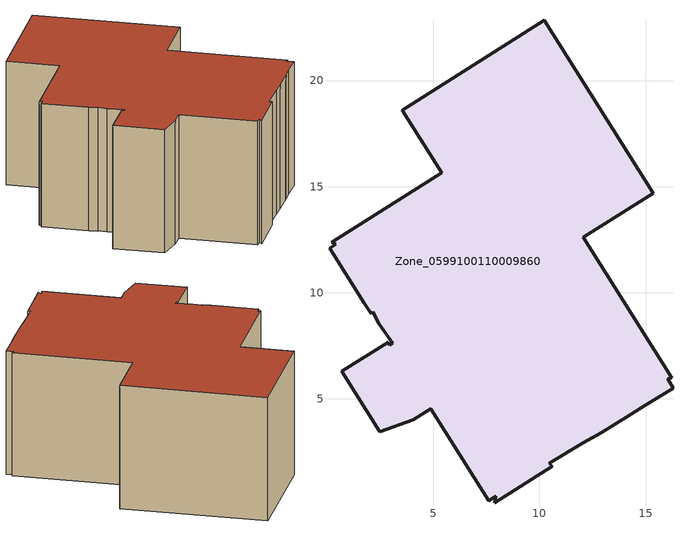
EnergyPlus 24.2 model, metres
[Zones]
Zone_0599100110009860
 floor ground (C_G): 7.94,0.39 7.6,0.19 4.87,4.53 4.04,4.01 2.48,3.44 0.69,6.29 2.88,7.65 2.94,7.53 3.09,7.61 2.43,8.52 2.13,9.1 2.08,9.01 1.74,9.49 0.1,12.09 0.39,12.29 0.21,12.38 5.4,15.66 3.54,18.61 10.21,22.84 15.36,14.69 12.06,12.61 16.24,5.99 16.04,5.93 16.3,5.48 14.98,4.69 14.36,4.28 14.29,4.24 12.92,3.39 12.07,2.93 10.47,1.96 10.61,1.82 7.88,0.1 z0
 wall outside (C_F): 1.74,9.49 2.08,9.01 2.13,9.1 2.43,8.52 3.09,7.61 2.94,7.53 2.88,7.65 0.69,6.29 2.48,3.44 4.04,4.01 4.87,4.53 7.6,0.19 7.94,0.39 7.88,0.1 10.61,1.82 10.47,1.96 12.07,2.93 12.92,3.39 14.29,4.24 14.36,4.28 14.98,4.69 16.3,5.48 16.04,5.93 16.24,5.99 12.06,12.61 15.36,14.69 10.21,22.84 3.54,18.61 5.4,15.66 0.21,12.38 0.39,12.29 0.1,12.09 1.74,9.49 z0:8.47
 roof outside (C_R): 14.98,4.69 16.3,5.48 16.04,5.93 16.24,5.99 12.06,12.61 15.36,14.69 10.21,22.84 3.54,18.61 5.4,15.66 0.21,12.38 0.39,12.29 0.1,12.09 1.74,9.49 2.08,9.01 2.13,9.1 2.43,8.52 3.09,7.61 2.94,7.53 2.88,7.65 0.69,6.29 2.48,3.44 4.04,4.01 4.87,4.53 7.6,0.19 7.94,0.39 7.88,0.1 10.61,1.82 10.47,1.96 12.07,2.93 12.92,3.39 14.29,4.24 14.36,4.28 z8.47
[BUILDING]
Pand.0599100110009860: North Axis=0; Terrain=City; Loads Convergence Tolerance Value=0.04; Temperature Convergence Tolerance Value=0.4; Solar Distribution=FullExterior; Maximum Number of Warmup Days=25; Minimum Number of Warmup Days=1
[Site:Location]
Rotterdam.The.Hague.AP_ZH_NLD Design_Conditions: Latitude=51.96; Longitude=4.45; Time Zone=1; Elevation=-4.5
[SITE:GROUNDTEMPERATURE:BUILDINGSURFACE]
18, 18, 18, 18, 18, 18, 18, 18, 18, 18, 18, 18
[MATERIAL] Thermal Absorptance=0.9; Solar Absorptance=0.7; Visible Absorptance=0.7
Name | Roughness | Thickness | Conductivity | Density | Specific Heat
G.D.2015-2018 | MediumSmooth | 0.15 | 0.0428571 | 540 | 1210
F.D.2015-2018 | Rough | 0.3 | 0.0666667 | 1920 | 840
R.D.2015-2018 | MediumRough | 0.2 | 0.0333333 | 1500 | 1000
[CONSTRUCTION]
C_G: G.D.2015-2018
C_F: F.D.2015-2018
C_R: R.D.2015-2018
[ZONE]
Zone_0599100110009860: Type=1; Multiplier=1; Ceiling Height=Autocalculate; Volume=Autocalculate; Floor Area=autocalculate; Part of Total Floor Area=Yes
[ZONEINFILTRATION:DESIGNFLOWRATE]
Infil_Zone_0599100110009860: Zone or ZoneList or Space or SpaceList=Zone_0599100110009860; Schedule=AlwaysOn; Design Flow Rate Calculation Method=Flow/Area; Flow Rate per Floor Area=0.0021; Constant Term Coefficient=1; Temperature Term Coefficient=0; Velocity Term Coefficient=0; Velocity Squared Term Coefficient=0
[HVACTEMPLATE:ZONE:IDEALLOADSAIRSYSTEM]
Zone_0599100110009860: Maximum Heating Supply Air Temperature=50; Minimum Cooling Supply Air Temperature=13; Maximum Heating Supply Air Humidity Ratio=0.0156; Minimum Cooling Supply Air Humidity Ratio=0.0077; Heating Limit=NoLimit; Cooling Limit=NoLimit; Dehumidification Control Type=ConstantSensibleHeatRatio; Cooling Sensible Heat Ratio=0.7; Dehumidification Setpoint=60; Humidification Control Type=None; Humidification Setpoint=30; Outdoor Air Method=None; Outdoor Air Flow Rate per Person=0.00944; Outdoor Air Flow Rate per Zone Floor Area=0; Outdoor Air Flow Rate per Zone=0; Demand Controlled Ventilation Type=None; Outdoor Air Economizer Type=NoEconomizer; Heat Recovery Type=None; Sensible Heat Recovery Effectiveness=0.7; Latent Heat Recovery Effectiveness=0.65
[ZONECONTROL:THERMOSTAT]
ThermostatControl_Zone_0599100110009860: Zone or ZoneList=Zone_0599100110009860; Control Type Schedule=DualSetpointControlType; Control 1=Thermostat_Zone_0599100110009860; Temperature Difference Between Cutout And Setpoint=0
[THERMOSTATSETPOINT:DUALSETPOINT]
Thermostat_Zone_0599100110009860: Heating Setpoint Temperature Schedule=HeatingSetpoint_Zone_0599100110009860; Cooling Setpoint Temperature Schedule=CoolingSetpoint_Zone_0599100110009860
[SCHEDULE:COMPACT]
HeatingSetpoint_Zone_0599100110009860: Through: 12/31, For: AllDays, Until: 24:00, 21
CoolingSetpoint_Zone_0599100110009860: Through: 12/31, For: AllDays, Until: 24:00, 24
DualSetpointControlType: Through: 12/31, For: AllDays, Until: 24:00, 4
AlwaysOn: Through: 12/31, For: AllDays, Until: 24:00, 1
